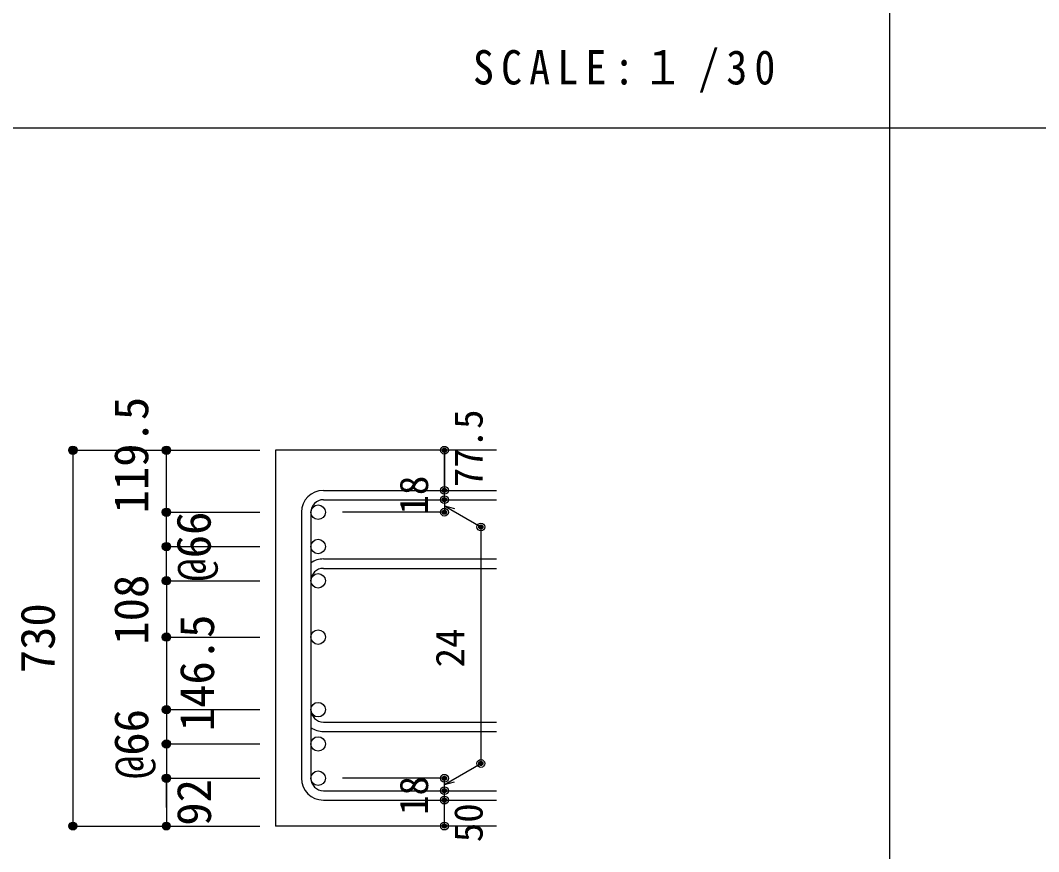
# Model space of a CAD drawing. Units: millimetres at full size, sheet at 1:30; details may follow other scales. Extents: x -5973 to 5954, y -4195 to 4201.
# Drawn here: x -2797 to -837, y -1614 to -15 of the extents above; entities that cross this region are included whole.
import ezdxf
from ezdxf.enums import TextEntityAlignment as Align

# ---------------------------------------------------------------- set-up
doc = ezdxf.new("R2010")
doc.units = ezdxf.units.MM
doc.header["$LTSCALE"] = 30
doc.header["$PDMODE"] = 32
doc.header["$PDSIZE"] = 15
for name, color, linetype in [('0-1_躯体線', 2, 'Continuous'), ('0-5_基礎梁筋', 7, 'Continuous'), ('0-6_スタラップ筋', 7, 'Continuous'), ('0-D_寸法', 4, 'Continuous'), ('6-7_文字', 7, 'Continuous'), ('F-0_枠', 6, 'Continuous')]:
    doc.layers.add(name, color=color, linetype=linetype)
doc.styles.add('ＭＳ ゴシック', font='')
doc.styles.get('ＭＳ ゴシック').set_extended_font_data('MS Gothic')

msp = doc.modelspace()

# ---------------------------------------------------------------- linework, layer by layer
at = {"layer": '0-1_躯体線'}
for p, q in [((-2305.8, -842.16), (-2305.8, -1565.16)), ((-1880.8, -842.16), (-2305.8, -842.16)), ((-1880.8, -1565.16), (-2305.8, -1565.16))]:
    msp.add_line(p, q, dxfattribs=at)
at = {"layer": '0-5_基礎梁筋', "color": 3}
for centre in [(-2223.8, -961.36), (-2223.8, -1027.36), (-2223.8, -1093.36), (-2223.8, -1201.66), (-2223.8, -1341.16), (-2223.8, -1407.16), (-2223.8, -1473.16)]:
    msp.add_circle(centre, 14, dxfattribs=at)
at = {"layer": '0-6_スタラップ筋'}
for p, q in [((-2213.8, -919.36), (-1880.8, -919.36)), ((-2213.8, -937.36), (-1880.8, -937.36)), ((-2255.8, -961.36), (-2255.8, -1473.16)), ((-2237.8, -961.36), (-2237.8, -1473.16)), ((-2213.8, -1051.36), (-1880.8, -1051.36)), ((-2213.8, -1069.36), (-1880.8, -1069.36)), ((-2213.8, -1365.16), (-1880.8, -1365.16)), ((-2213.8, -1383.16), (-1880.8, -1383.16)), ((-2213.8, -1497.16), (-1880.8, -1497.16)), ((-2213.8, -1515.16), (-1880.8, -1515.16))]:
    msp.add_line(p, q, dxfattribs=at)
for centre, radius, start, end in [((-2213.8, -961.36), 42, 90, 180), ((-2213.8, -961.36), 24, 90, 180), ((-2213.8, -1093.36), 42, 90, 124.8499), ((-2213.8, -1093.36), 24, 90, 180), ((-2213.8, -1341.16), 24, 180, 270), ((-2213.8, -1341.16), 42, 235.1501, 270), ((-2213.8, -1473.16), 42, 180, 270), ((-2213.8, -1473.16), 24, 180, 270)]:
    msp.add_arc(centre, radius, start, end, dxfattribs=at)
at = {"layer": '0-D_寸法'}
for p, q in [((-2695.8, -842.16), (-2515.8, -842.16)), ((-2695.8, -842.16), (-2515.8, -842.16)), ((-2695.8, -842.16), (-2695.8, -1565.16)), ((-2515.8, -842.16), (-2335.8, -842.16)), ((-2515.8, -842.16), (-2335.8, -842.16)), ((-2515.8, -1093.36), (-2515.8, -842.16)), ((-1980.8, -919.36), (-1980.8, -842.16)), ((-1980.8, -842.16), (-1980.8, -919.36)), ((-1980.8, -937.36), (-1980.8, -919.36)), ((-1980.8, -937.36), (-1980.8, -961.36)), ((-1980.8, -949.36), (-1910.74, -989.81)), ((-1980.8, -949.36), (-1961.48, -954.54)), ((-2515.8, -961.36), (-2335.8, -961.36)), ((-2515.8, -961.36), (-2335.8, -961.36)), ((-1980.8, -961.36), (-2176.89, -961.36)), ((-1910.74, -989.81), (-1910.74, -1444.71)), ((-2515.8, -1027.36), (-2335.8, -1027.36)), ((-2515.8, -1027.36), (-2335.8, -1027.36)), ((-2515.8, -1093.36), (-2515.8, -1565.16)), ((-2515.8, -1093.36), (-2335.8, -1093.36)), ((-2515.8, -1093.36), (-2335.8, -1093.36)), ((-2515.8, -1201.66), (-2335.8, -1201.66)), ((-2515.8, -1341.16), (-2335.8, -1341.16)), ((-2515.8, -1407.16), (-2335.8, -1407.16)), ((-1980.8, -1485.16), (-1910.74, -1444.71)), ((-2515.8, -1529.13), (-2515.8, -1473.16)), ((-2515.8, -1473.16), (-2335.8, -1473.16)), ((-1980.8, -1473.16), (-2176.89, -1473.16)), ((-1980.8, -1497.16), (-1980.8, -1473.16)), ((-1980.8, -1485.16), (-1961.48, -1479.99))]:
    msp.add_line(p, q, dxfattribs=at)
for points in [[(-1980.8, -1565.16), (-1980.8, -1515.16), (-1980.8, -1497.16)], [(-2695.8, -1565.16), (-2515.8, -1565.16), (-2335.8, -1565.16)]]:
    msp.add_lwpolyline(points, dxfattribs=at)
for centre, radius in [((-2695.8, -842.16), 8), ((-2695.8, -842.16), 7.2), ((-2695.8, -842.16), 6.4), ((-2695.8, -842.16), 5.6), ((-2695.8, -842.16), 4.8), ((-2695.8, -842.16), 4), ((-2695.8, -842.16), 3.2), ((-2695.8, -842.16), 2.4), ((-2695.8, -842.16), 1.6), ((-2695.8, -842.16), 0.8), ((-2515.8, -842.16), 8), ((-2515.8, -842.16), 7.2), ((-2515.8, -842.16), 6.4), ((-2515.8, -842.16), 5.6), ((-2515.8, -842.16), 4.8), ((-2515.8, -842.16), 4), ((-2515.8, -842.16), 3.2), ((-2515.8, -842.16), 2.4), ((-2515.8, -842.16), 1.6), ((-2515.8, -842.16), 0.8), ((-1980.8, -842.16), 4), ((-1980.8, -842.16), 3.6), ((-1980.8, -842.16), 3.2), ((-1980.8, -842.16), 2.8), ((-1980.8, -842.16), 2.4), ((-1980.8, -842.16), 2), ((-1980.8, -842.16), 1.6), ((-1980.8, -842.16), 1.2), ((-1980.8, -842.16), 0.8), ((-1980.8, -842.16), 0.4), ((-1980.8, -919.36), 4), ((-1980.8, -919.36), 3.6), ((-1980.8, -919.36), 3.2), ((-1980.8, -919.36), 2.8), ((-1980.8, -919.36), 2.4), ((-1980.8, -919.36), 2), ((-1980.8, -919.36), 1.6), ((-1980.8, -919.36), 1.2), ((-1980.8, -919.36), 0.8), ((-1980.8, -919.36), 0.4), ((-1980.8, -937.36), 4), ((-1980.8, -937.36), 3.6), ((-1980.8, -937.36), 3.2), ((-1980.8, -937.36), 2.8), ((-1980.8, -937.36), 2.4), ((-1980.8, -937.36), 2), ((-1980.8, -937.36), 1.6), ((-1980.8, -937.36), 1.2), ((-1980.8, -937.36), 0.8), ((-1980.8, -937.36), 0.4), ((-2515.8, -961.36), 8), ((-2515.8, -961.36), 7.2), ((-2515.8, -961.36), 6.4), ((-2515.8, -961.36), 5.6), ((-2515.8, -961.36), 4.8), ((-2515.8, -961.36), 4), ((-2515.8, -961.36), 3.2), ((-2515.8, -961.36), 2.4), ((-2515.8, -961.36), 1.6), ((-1980.8, -961.36), 4), ((-1980.8, -961.36), 3.6), ((-1980.8, -961.36), 3.2), ((-1980.8, -961.36), 2.8), ((-1980.8, -961.36), 2.4), ((-1980.8, -961.36), 2), ((-1980.8, -961.36), 1.6), ((-2515.8, -961.36), 0.8), ((-1980.8, -961.36), 1.2), ((-1980.8, -961.36), 0.8), ((-1980.8, -961.36), 0.4), ((-1910.74, -989.81), 4), ((-1910.74, -989.81), 3.6), ((-1910.74, -989.81), 3.2), ((-1910.74, -989.81), 2.8), ((-1910.74, -989.81), 2.4), ((-1910.74, -989.81), 2), ((-1910.74, -989.81), 1.6), ((-1910.74, -989.81), 1.2), ((-1910.74, -989.81), 0.8), ((-1910.74, -989.81), 0.4), ((-2515.8, -1027.36), 8), ((-2515.8, -1027.36), 7.2), ((-2515.8, -1027.36), 6.4), ((-2515.8, -1027.36), 5.6), ((-2515.8, -1027.36), 4.8), ((-2515.8, -1027.36), 4), ((-2515.8, -1027.36), 3.2), ((-2515.8, -1027.36), 2.4), ((-2515.8, -1027.36), 1.6), ((-2515.8, -1027.36), 0.8), ((-2515.8, -1093.36), 8), ((-2515.8, -1093.36), 7.2), ((-2515.8, -1093.36), 6.4), ((-2515.8, -1093.36), 5.6), ((-2515.8, -1093.36), 4.8), ((-2515.8, -1093.36), 4), ((-2515.8, -1093.36), 3.2), ((-2515.8, -1093.36), 2.4), ((-2515.8, -1093.36), 1.6), ((-2515.8, -1093.36), 0.8), ((-2515.8, -1201.66), 8), ((-2515.8, -1201.66), 7.2), ((-2515.8, -1201.66), 6.4), ((-2515.8, -1201.66), 5.6), ((-2515.8, -1201.66), 4.8), ((-2515.8, -1201.66), 4), ((-2515.8, -1201.66), 3.2), ((-2515.8, -1201.66), 2.4), ((-2515.8, -1201.66), 1.6), ((-2515.8, -1201.66), 0.8), ((-2515.8, -1341.16), 8), ((-2515.8, -1341.16), 7.2), ((-2515.8, -1341.16), 6.4), ((-2515.8, -1341.16), 5.6), ((-2515.8, -1341.16), 4.8), ((-2515.8, -1341.16), 4), ((-2515.8, -1341.16), 3.2), ((-2515.8, -1341.16), 2.4), ((-2515.8, -1341.16), 1.6), ((-2515.8, -1341.16), 0.8), ((-2515.8, -1407.16), 8), ((-2515.8, -1407.16), 7.2), ((-2515.8, -1407.16), 6.4), ((-2515.8, -1407.16), 5.6), ((-2515.8, -1407.16), 4.8), ((-2515.8, -1407.16), 4), ((-2515.8, -1407.16), 3.2), ((-2515.8, -1407.16), 2.4), ((-2515.8, -1407.16), 1.6), ((-2515.8, -1407.16), 0.8), ((-1910.74, -1444.71), 4), ((-1910.74, -1444.71), 3.6), ((-1910.74, -1444.71), 3.2), ((-1910.74, -1444.71), 2.8), ((-1910.74, -1444.71), 2.4), ((-1910.74, -1444.71), 2), ((-1910.74, -1444.71), 1.6), ((-1910.74, -1444.71), 1.2), ((-1910.74, -1444.71), 0.8), ((-1910.74, -1444.71), 0.4), ((-2515.8, -1473.16), 8), ((-2515.8, -1473.16), 7.2), ((-2515.8, -1473.16), 6.4), ((-2515.8, -1473.16), 5.6), ((-2515.8, -1473.16), 4.8), ((-2515.8, -1473.16), 4), ((-1980.8, -1473.16), 4), ((-2515.8, -1473.16), 3.2), ((-2515.8, -1473.16), 2.4), ((-2515.8, -1473.16), 1.6), ((-2515.8, -1473.16), 0.8), ((-1980.8, -1473.16), 3.6), ((-1980.8, -1473.16), 3.2), ((-1980.8, -1473.16), 2.8), ((-1980.8, -1473.16), 2.4), ((-1980.8, -1473.16), 2), ((-1980.8, -1473.16), 1.6), ((-1980.8, -1473.16), 1.2), ((-1980.8, -1473.16), 0.8), ((-1980.8, -1473.16), 0.4), ((-1980.8, -1497.16), 4), ((-1980.8, -1497.16), 3.6), ((-1980.8, -1497.16), 3.2), ((-1980.8, -1497.16), 2.8), ((-1980.8, -1497.16), 2.4), ((-1980.8, -1497.16), 2), ((-1980.8, -1497.16), 1.6), ((-1980.8, -1497.16), 1.2), ((-1980.8, -1497.16), 0.8), ((-1980.8, -1497.16), 0.4), ((-1980.8, -1515.16), 4), ((-1980.8, -1515.16), 3.6), ((-1980.8, -1515.16), 3.2), ((-1980.8, -1515.16), 2.8), ((-1980.8, -1515.16), 2.4), ((-1980.8, -1515.16), 2), ((-1980.8, -1515.16), 1.6), ((-1980.8, -1515.16), 1.2), ((-1980.8, -1515.16), 0.8), ((-1980.8, -1515.16), 0.4), ((-2695.8, -1565.16), 7.2), ((-2695.8, -1565.16), 6.4), ((-2695.8, -1565.16), 5.6), ((-2695.8, -1565.16), 4.8), ((-2695.8, -1565.16), 4), ((-2695.8, -1565.16), 3.2), ((-2695.8, -1565.16), 2.4), ((-2695.8, -1565.16), 1.6), ((-2695.8, -1565.16), 0.8), ((-2515.8, -1565.16), 7.2), ((-2515.8, -1565.16), 6.4), ((-2515.8, -1565.16), 5.6), ((-2515.8, -1565.16), 4.8), ((-2515.8, -1565.16), 4), ((-2515.8, -1565.16), 3.2), ((-2515.8, -1565.16), 2.4), ((-2515.8, -1565.16), 1.6), ((-2515.8, -1565.16), 0.8), ((-1980.8, -1565.16), 4), ((-1980.8, -1565.16), 3.6), ((-1980.8, -1565.16), 3.2), ((-1980.8, -1565.16), 2.8), ((-1980.8, -1565.16), 2.4), ((-1980.8, -1565.16), 2), ((-1980.8, -1565.16), 1.6), ((-1980.8, -1565.16), 1.2), ((-1980.8, -1565.16), 0.8), ((-1980.8, -1565.16), 0.4)]:
    msp.add_circle(centre, radius, dxfattribs=at)
at = {"layer": '0-D_寸法', "color": 7}
for p in [(-2695.8, -842.16), (-2695.8, -842.16), (-2515.8, -842.16), (-1980.8, -842.16), (-1980.8, -919.36), (-1980.8, -937.36), (-2515.8, -961.36), (-1980.8, -961.36), (-1910.74, -989.81), (-2515.8, -1027.36), (-2515.8, -1093.36), (-2515.8, -1201.66), (-2515.8, -1201.66), (-2515.8, -1341.16), (-2515.8, -1341.16), (-2515.8, -1407.16), (-2515.8, -1407.16), (-1910.74, -1444.71), (-2515.8, -1473.16), (-2515.8, -1473.16), (-1980.8, -1473.16), (-1980.8, -1473.16), (-1980.8, -1497.16), (-1980.8, -1515.16), (-2695.8, -1565.16), (-2695.8, -1565.16), (-2515.8, -1565.16), (-1980.8, -1565.16)]:
    msp.add_point(p, dxfattribs=at)
at = {"layer": 'F-0_枠', "color": 2}
for p, q in [((-1124.64, 4201.15), (-1124.64, -4195.24)), ((-5972.88, -222.05), (3723.6, -222.05))]:
    msp.add_line(p, q, dxfattribs=at)

# ---------------------------------------------------------------- texts
at = {"layer": '0-D_寸法', "style": 'ＭＳ ゴシック'}
for s, height, p in [('119.5', 65.98, (-2530.92, -963.87)), ('77.5', 54.99, (-1890.8, -913.36)), ('18', 54.99, (-1995.8, -965.86)), ('@66', 65.98, (-2410.8, -1094.86)), ('108', 65.98, (-2531, -1216.19)), ('730', 65.98, (-2710.8, -1271.16)), ('146.5', 65.98, (-2404.28, -1382.69)), ('24', 54.99, (-1926.27, -1259.95)), ('@66', 65.98, (-2530.8, -1474.66)), ('92', 65.98, (-2410.11, -1564.45)), ('18', 54.99, (-1995.8, -1543.66)), ('50', 54.99, (-1890.8, -1596.16))]:
    msp.add_text(s, height=height, rotation=90, dxfattribs=at).set_placement(p, align=Align.BOTTOM_LEFT)
at = {"layer": '6-7_文字', "color": 2, "insert": (-1925.98, -154.55), "char_height": 65.98, "attachment_point": 7, "style": 'ＭＳ ゴシック'}
msp.add_mtext('\\T1.34;\\W0.9;SCALE:１/30', dxfattribs=at)

doc.saveas('drawing.dxf')
